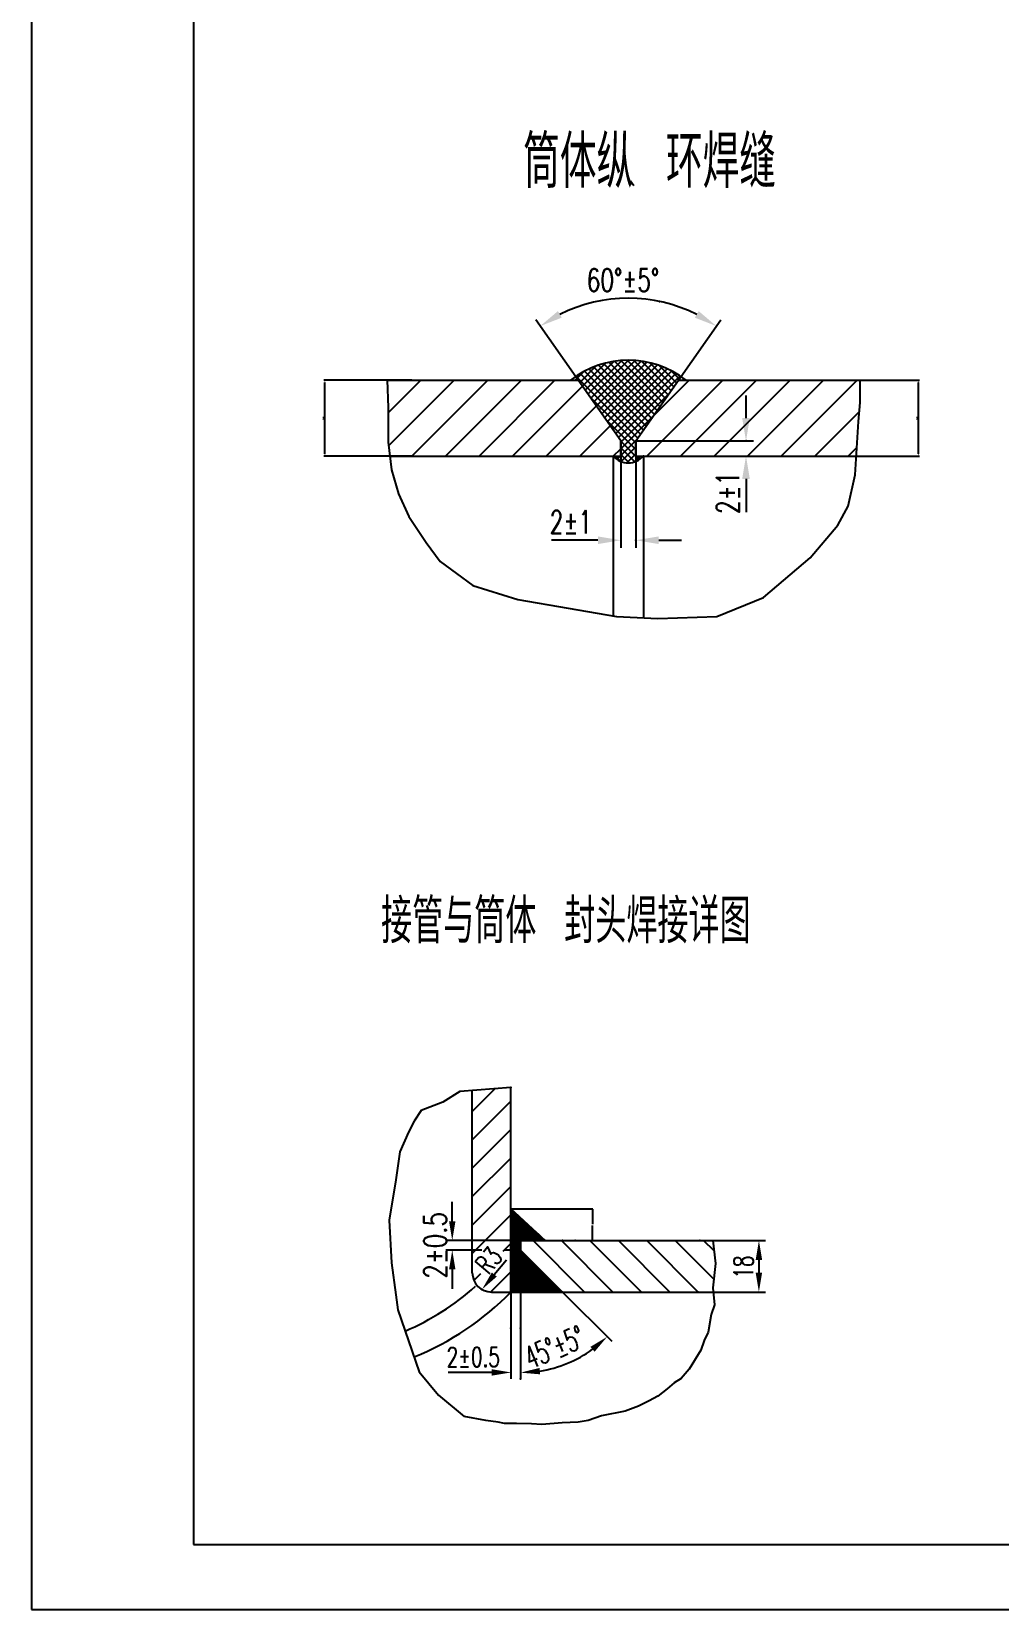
# Model space of a CAD drawing. Header units: millimetres. Extents: x 75358 to 83432, y 78872 to 84574.
# Drawn here: x 75358 to 76791, y 78872 to 81209 of the extents above; entities that cross this region are included whole.
import ezdxf

# ---------------------------------------------------------------- set-up
doc = ezdxf.new("R2010")
doc.units = ezdxf.units.MM
doc.linetypes.add('XX-S', pattern=[0.5, 0.3, -0.2])
for name, color, linetype in [('09图框与明细表层', 4, 'Continuous'), ('1', 1, 'Continuous'), ('DIM', 4, 'Continuous')]:
    doc.layers.add(name, color=color, linetype=linetype)
doc.layers.add('F 短虚线', color=6, linetype='XX-S', lineweight=40)
doc.styles.add('HZTXT', font='TXT.SHX', dxfattribs={"width": 0.75, "bigfont": 'HZTXT'})
doc.styles.get("Standard").update_dxf_attribs({"font": 'arial.ttf'})
doc.dimstyles.new('A', dxfattribs={"dimtxt": 3.5, "dimasz": 3.5, "dimexe": 1.5, "dimexo": 0.0625, "dimgap": 0.09, "dimtad": 1, "dimdec": 4, "dimzin": 0, "dimdsep": 46, "dimtxsty": 'HZTXT', "dimcen": 0.09, "dimclrd": 3, "dimclre": 3, "dimclrt": 3, "dimadec": 0, "dimazin": 0, "dimtol": 1, "dimtp": 2, "dimtm": 2, "dimtfac": 0.571429, "dimtdec": 4, "dimtix": 1, "dimtofl": 0, "dimtmove": 2, "dimatfit": 3, "dimfxl": 1, "dimtolj": 1, "dimtzin": 0, "dimarcsym": 0})
doc.dimstyles.get("Standard").update_dxf_attribs({"dimtxt": 0.18, "dimasz": 0.18, "dimexe": 0.18, "dimexo": 0.0625, "dimgap": 0.09, "dimtad": 0, "dimtih": 1, "dimtoh": 1, "dimdec": 4, "dimzin": 0, "dimdsep": 46, "dimtxsty": 'Standard', "dimcen": 0.09, "dimadec": 0, "dimazin": 0, "dimtfac": 1, "dimtdec": 4, "dimtofl": 0, "dimtmove": 0, "dimatfit": 3, "dimfxl": 1, "dimtolj": 1, "dimtzin": 0, "dimarcsym": 0})

# ---------------------------------------------------------------- blocks, each defined once
blk = doc.blocks.new('*D232')
at = {"layer": 'Defpoints', "color": 0, "transparency": 16777216}
for p in [(76531, 80692.7), (76671.7, 80692.7), (76518, 80580.2)]:
    blk.add_point(p, dxfattribs=at)
at = {"layer": 'DIM', "lineweight": -2, "transparency": 16777216}
for p, q in [((76531.1, 80692.7), (76673.2, 80692.7)), ((76671.7, 80583.7), (76671.7, 80689.2)), ((76518, 80580.2), (76673.2, 80580.2))]:
    blk.add_line(p, q, dxfattribs=at)
at = {"layer": 'DIM', "transparency": 16777216}
for points in [[(76671.1, 80689.2), (76672.3, 80689.2), (76671.7, 80692.7)], [(76671.1, 80583.7), (76672.3, 80583.7), (76671.7, 80580.2)]]:
    blk.add_solid(points, dxfattribs=at)
at = {"layer": 'DIM', "transparency": 16777216, "insert": (76670.1, 80636.4), "char_height": 3, "attachment_point": 5, "rotation": 90, "style": 'HZTXT'}
blk.add_mtext('\\A1;14', dxfattribs=at)
blk = doc.blocks.new('*D233')
at = {"layer": 'Defpoints', "color": 0, "transparency": 16777216}
for p in [(75792.6, 80692.7), (75921.4, 80692.7), (75921.4, 80580.2)]:
    blk.add_point(p, dxfattribs=at)
at = {"layer": 'DIM', "lineweight": -2, "transparency": 16777216}
for p, q in [((75921.3, 80692.7), (75791.1, 80692.7)), ((75792.6, 80583.7), (75792.6, 80689.2)), ((75921.3, 80580.2), (75791.1, 80580.2))]:
    blk.add_line(p, q, dxfattribs=at)
at = {"layer": 'DIM', "transparency": 16777216}
for points in [[(75792, 80689.2), (75793.2, 80689.2), (75792.6, 80692.7)], [(75792, 80583.7), (75793.2, 80583.7), (75792.6, 80580.2)]]:
    blk.add_solid(points, dxfattribs=at)
at = {"layer": 'DIM', "transparency": 16777216, "insert": (75791, 80636.4), "char_height": 3, "attachment_point": 5, "rotation": 90, "style": 'HZTXT'}
blk.add_mtext('\\A1;14', dxfattribs=at)
blk = doc.blocks.new('*D243')
at = {"layer": 'Defpoints', "color": 0, "transparency": 16777216}
for p in [(76068.1, 79465.1), (76118.8, 79418.3), (76188.9, 79418.3)]:
    blk.add_point(p, dxfattribs=at)
at = {"layer": 'DIM', "color": 0, "lineweight": -2, "transparency": 16777216}
for p, q in [((76068.1, 79465.1), (76189.1, 79465.1)), ((76188.9, 79464.9), (76188.9, 79442.7)), ((76188.9, 79418.5), (76188.9, 79440.7)), ((76118.8, 79418.3), (76189.1, 79418.3))]:
    blk.add_line(p, q, dxfattribs=at)
at = {"layer": 'DIM', "color": 0, "transparency": 16777216}
for points in [[(76188.9, 79464.9), (76189, 79464.9), (76188.9, 79465.1)], [(76188.9, 79418.5), (76189, 79418.5), (76188.9, 79418.3)]]:
    blk.add_solid(points, dxfattribs=at)
at = {"layer": 'DIM', "color": 0, "transparency": 16777216, "insert": (76188.9, 79441.7), "char_height": 0.18, "attachment_point": 5}
blk.add_mtext('\\A1;6', dxfattribs=at)

msp = doc.modelspace()

# ---------------------------------------------------------------- hatches: boundary and pattern name
at = {"layer": 'DIM'}
h = msp.add_hatch(dxfattribs=at)
h.set_pattern_fill('ANSI37', color=4, scale=56.247188, style=0)
h.set_pattern_definition([(45, (20584.204, 86294.227), (-4.971596, 4.971596), []), (135, (20584.204, 86294.227), (-4.971596, -4.971596), [])])
h.paths.add_polyline_path([(76163.78666, 80698.13998), (76167.5986, 80692.69597), (76230.61412, 80602.70047), (76230.61412, 80572.38108, 0.1922059215), (76253.113, 80572.38108), (76253.113, 80602.70047), (76316.12853, 80692.69597), (76319.94046, 80698.13998, 0.3085662338)])
h.paths.add_polyline_path([(76167.5986, 80692.69597), (76163.78666, 80698.13998, 0.0166344483), (76156.34916, 80692.69597)])
h.paths.add_polyline_path([(76327.37796, 80692.69597, 0.0166344483), (76319.94046, 80698.13998), (76316.12853, 80692.69597)])
h.paths.add_polyline_path([(76253.113, 80580.20159), (76253.113, 80572.38108, 0.1143502548), (76264.36244, 80580.20159)], flags=16)
h.paths.add_polyline_path([(76219.36469, 80580.20159, 0.1143502548), (76230.61412, 80572.38108), (76230.61412, 80580.20159)], flags=17)
h = msp.add_hatch(dxfattribs=at)
h.set_pattern_fill('ANSI31', color=4, scale=0.952827, angle=90, style=0)
h.set_pattern_definition([(135, (34059.55769, 84464.6812), (-0.08421883582, -0.08421883582), [])])
h.paths.add_polyline_path([(76068.0624, 79418.31733), (76082.35481, 79418.31733), (76118.76439, 79418.31733), (76068.0624, 79465.10507)])
h.paths.add_polyline_path([(76082.35481, 79404.02492), (76082.35481, 79418.31733), (76068.0624, 79418.31733), (76068.0624, 79404.02492)])
h.paths.add_polyline_path([(76068.0624, 79342.09114), (76144.28859, 79342.09114), (76082.35481, 79404.02492), (76068.0624, 79404.02492)])

# ---------------------------------------------------------------- linework, layer by layer
at = {"layer": '09图框与明细表层'}
for p, q in [((75358.19635, 84574.31393), (75358.19635, 78871.91393)), ((75358.19635, 78871.91393), (83431.79635, 78871.91393))]:
    msp.add_line(p, q, dxfattribs=at)
at = {"layer": '09图框与明细表层', "color": 7}
for p, q in [((75598.19635, 84478.31393), (75598.19635, 78967.91393)), ((75598.19635, 78967.91393), (83335.79635, 78967.91393))]:
    msp.add_line(p, q, dxfattribs=at)
at = {"layer": '1', "color": 2, "linetype": 'ByBlock'}
msp.add_line((76244.91581, 80988.00217), (76250.07791, 80981.25717), dxfattribs=at)
at = {"layer": 'DIM', "color": 4}
for p, q in [((76167.5986, 80692.69597), (76105.01414, 80782.07584)), ((76316.12853, 80692.69597), (76378.71298, 80782.07584)), ((75884.72347, 80692.69597), (76167.5986, 80692.69597)), ((75884.72347, 80692.69597), (75886.28753, 80652.04897)), ((75886.28753, 80644.54408), (75934.43943, 80692.69597)), ((75886.95955, 80595.50014), (75984.15539, 80692.69597)), ((75921.37697, 80580.20159), (76033.87134, 80692.69597)), ((75971.09293, 80580.20159), (76083.5873, 80692.69597)), ((76020.80889, 80580.20159), (76133.30326, 80692.69597)), ((76070.52485, 80580.20159), (76173.94937, 80683.62612)), ((76230.61412, 80602.70047), (76167.5986, 80692.69597)), ((76253.113, 80602.70047), (76316.12853, 80692.69597)), ((76269.38869, 80580.20159), (76381.88306, 80692.69597)), ((76278.66817, 80639.19704), (76332.1671, 80692.69597)), ((76316.12853, 80692.69597), (76585.41426, 80692.69597)), ((76319.10465, 80580.20159), (76431.59902, 80692.69597)), ((76368.82061, 80580.20159), (76481.31498, 80692.69597)), ((76418.53657, 80580.20159), (76531.03094, 80692.69597)), ((76468.25253, 80580.20159), (76580.7469, 80692.69597)), ((76562.56031, 80674.50938), (76580.7469, 80692.69597)), ((76585.41426, 80659.72549), (76585.41426, 80692.99057)), ((76416.16169, 80636.44878), (76416.16169, 80670.19709)), ((76582.85344, 80631.5782), (76585.41426, 80659.72549)), ((75886.28753, 80652.04897), (75886.28753, 80600.87202)), ((76120.24081, 80580.20159), (76194.42422, 80654.38501)), ((76517.96849, 80580.20159), (76584.20542, 80646.43853)), ((76577.73155, 80552.25388), (76582.85344, 80631.5782)), ((76169.95677, 80580.20159), (76214.89907, 80625.14389)), ((75886.28753, 80600.87202), (75891.40929, 80559.93041)), ((76219.67273, 80580.20159), (76230.61412, 80591.14299)), ((76230.61412, 80602.70047), (76230.61412, 80444.33084)), ((76230.61412, 80580.20159), (76230.61412, 80602.70047)), ((76253.113, 80602.70047), (76427.41113, 80602.70047)), ((76253.113, 80602.70047), (76253.113, 80444.33084)), ((76253.113, 80580.20159), (76253.113, 80602.70047)), ((76567.68445, 80580.20159), (76580.35418, 80592.87133)), ((75888.87339, 80580.20159), (76230.61412, 80580.20159)), ((76219.36469, 80580.20159), (76219.36469, 80343.31367)), ((76253.113, 80580.20159), (76579.53611, 80580.20159)), ((76264.36244, 80580.20159), (76427.41113, 80580.20159)), ((76264.36244, 80580.20159), (76264.36244, 80340.76151)), ((75891.40929, 80559.93041), (75901.65294, 80524.10651)), ((76416.16169, 80546.45328), (76416.16169, 80496.99245)), ((76567.4879, 80506.19457), (76577.73155, 80552.25388)), ((75901.65294, 80524.10651), (75917.01835, 80490.84151)), ((76552.1225, 80478.04727), (76567.4879, 80506.19457)), ((75917.01835, 80490.84151), (75942.62741, 80452.4588)), ((76511.14803, 80429.42914), (76552.1225, 80478.04727)), ((75942.62741, 80452.4588), (75963.11458, 80424.31143)), ((76196.86581, 80455.58028), (76128.3309, 80455.58028)), ((76286.86131, 80455.58028), (76320.60962, 80455.58028)), ((75963.11458, 80424.31143), (76011.77174, 80388.48761)), ((76442.00369, 80370.57567), (76511.14803, 80429.42914)), ((76011.77174, 80388.48761), (76078.35527, 80368.01677)), ((76078.35527, 80368.01677), (76152.62149, 80355.22253)), ((76152.62149, 80355.22253), (76224.32677, 80342.4283)), ((76372.85923, 80342.4283), (76442.00369, 80370.57567)), ((76224.32677, 80342.4283), (76285.78854, 80339.86948)), ((76285.78854, 80339.86948), (76372.85923, 80342.4283)), ((75992.32082, 79639.16986), (75967.00758, 79623.36179)), ((76068.0624, 79645.24756), (75992.32082, 79639.16986)), ((76010.89276, 79609.64047), (76044.61867, 79643.36638)), ((76010.89276, 79370.67596), (76010.89276, 79640.66012)), ((76068.0624, 79342.09114), (76068.0624, 79645.24756)), ((75935.36603, 79610.71533), (75924.94175, 79595.27741)), ((75967.00758, 79623.36179), (75935.36603, 79610.71533)), ((76010.89276, 79567.53105), (76068.0624, 79624.70069)), ((75924.94175, 79595.27741), (75916.22679, 79578.95017)), ((76010.89276, 79525.42163), (76068.0624, 79582.59128)), ((76068.0624, 79418.31733), (76068.0624, 79602.89031)), ((75916.22679, 79578.95017), (75903.72448, 79549.57878)), ((75903.72448, 79549.57878), (75897.39617, 79508.47779)), ((76010.89276, 79483.31222), (76068.0624, 79540.48186)), ((75897.39617, 79508.47779), (75887.90371, 79448.4071)), ((76010.89276, 79441.2028), (76068.0624, 79498.37244)), ((75981.18035, 79446.90215), (75981.18035, 79475.48697)), ((76068.0624, 79465.10507), (76118.76439, 79418.31733)), ((75887.90371, 79448.4071), (75891.06786, 79385.1748)), ((76010.89276, 79399.09338), (76068.0624, 79456.26302)), ((76082.35481, 79418.31733), (75971.65208, 79418.31733)), ((76068.0624, 79418.31733), (76367.19817, 79418.31733)), ((76082.35481, 79418.31733), (76082.35481, 79404.02492)), ((76177.02073, 79342.09114), (76100.79454, 79418.31733)), ((76219.13015, 79342.09114), (76142.90396, 79418.31733)), ((76261.23957, 79342.09114), (76185.01338, 79418.31733)), ((76303.34898, 79342.09114), (76227.12279, 79418.31733)), ((76345.4584, 79342.09114), (76269.23221, 79418.31733)), ((76295.44353, 79418.36666), (76367.19294, 79418.36666)), ((76368.48376, 79361.1752), (76311.34163, 79418.31733)), ((76368.82747, 79402.94091), (76353.45105, 79418.31733)), ((76354.44923, 79418.26799), (76444.79731, 79418.26799)), ((76367.19294, 79418.36666), (76370.80032, 79384.32219)), ((76024.80894, 79404.02492), (75971.65208, 79404.02492)), ((76056.60987, 79402.70107), (76068.0624, 79414.1536)), ((76082.35481, 79404.02492), (76057.93371, 79404.02492)), ((76082.35481, 79404.02492), (76144.28859, 79342.09114)), ((75891.06786, 79385.1748), (75897.39617, 79337.75057)), ((75981.18035, 79375.44009), (75981.18035, 79346.85527)), ((76013.24029, 79359.3315), (76023.54234, 79369.63354)), ((76038.14063, 79342.12242), (76068.0624, 79372.04419)), ((76043.41443, 79367.94097), (76061.63438, 79389.96653)), ((76370.80032, 79384.32219), (76367.2034, 79348.38193)), ((76435.26904, 79389.68317), (76435.26904, 79370.67596)), ((76367.2034, 79348.38193), (76369.60135, 79323.22379)), ((75897.39617, 79337.75057), (75900.56033, 79315.61926)), ((76039.47758, 79342.09114), (76367.80301, 79342.09114)), ((76068.0624, 79342.09114), (76068.0624, 79213.40493)), ((76082.35481, 79342.09114), (76082.35481, 79213.40493)), ((76122.32819, 79342.09114), (76267.36936, 79342.09114)), ((76144.28859, 79342.09114), (76217.32871, 79269.05101)), ((76209.06972, 79342.09114), (76444.79731, 79342.09114)), ((76295.44353, 79342.09114), (76367.80301, 79342.09114)), ((76369.60135, 79323.22379), (76364.80545, 79308.84768)), ((75900.56033, 79315.61926), (75932.20188, 79223.93243)), ((76364.80545, 79308.84768), (76360.00966, 79282.49145)), ((76360.00966, 79282.49145), (76354.01479, 79270.51139)), ((76349.21889, 79256.13529), (76331.9799, 79227.88784)), ((76354.01479, 79270.51139), (76349.21889, 79256.13529)), ((75932.20188, 79223.93243), (75960.67927, 79189.15466)), ((76039.47758, 79222.93321), (75975.01856, 79222.93321)), ((76309.74515, 79207.37984), (76299.48289, 79198.83485)), ((76320.00729, 79214.21582), (76309.74515, 79207.37984)), ((76331.9799, 79227.88784), (76320.00729, 79214.21582)), ((75960.67927, 79189.15466), (75998.64914, 79157.53851)), ((76285.79992, 79187.72635), (76272.97202, 79180.8903)), ((76299.48289, 79198.83485), (76285.79992, 79187.72635)), ((76237.05419, 79165.50934), (76201.99154, 79158.67329)), ((76256.72352, 79173.19982), (76237.05419, 79165.50934)), ((76272.97202, 79180.8903), (76256.72352, 79173.19982)), ((76030.95427, 79151.83732), (75998.64914, 79157.53851)), ((76048.91324, 79149.2738), (76030.95427, 79151.83732)), ((76058.3202, 79147.56479), (76048.91324, 79149.2738)), ((76076.27918, 79147.56479), (76058.3202, 79147.56479)), ((76098.51404, 79146.71035), (76076.27918, 79147.56479)), ((76113.90737, 79145.85584), (76098.51404, 79146.71035)), ((76143.83895, 79148.41929), (76113.90737, 79145.85584)), ((76167.78417, 79149.2738), (76143.83895, 79148.41929)), ((76182.32232, 79151.83732), (76167.78417, 79149.2738)), ((76201.99154, 79158.67329), (76182.32232, 79151.83732))]:
    msp.add_line(p, q, dxfattribs=at)
for centre, radius, start, end in [((76241.86356, 80586.63461), 227.34025, 63.51330012, 116.48669988), ((76241.86356, 80583.6703), 138.56157, 51.89109798, 128.10890202), ((76241.86356, 80600.564), 30.34513, 222.14638447, 317.85361553), ((76039.47758, 79370.67596), 28.58482, 180, 270), ((75761.23305, 79635.6319), 382.07694, 293.13850332, 311.75012537), ((75767.40731, 79635.6319), 420.19003, 291.96898623, 315.68597135), ((76082.35481, 79404.02492), 181.35365, 279.04029062, 305.95970938)]:
    msp.add_arc(centre, radius, start, end, dxfattribs=at)
for p in [(76287.83575, 80809.27815), (76167.5986, 80692.69597), (76316.12853, 80692.69597), (76230.61412, 80602.70047), (76230.61412, 80602.70047), (76253.113, 80602.70047), (76253.113, 80602.70047), (76253.113, 80602.70047), (76416.16169, 80602.70047), (76264.36244, 80580.20159), (76253.113, 80455.58028), (76068.0624, 79645.24756), (76068.0624, 79645.24756), (76068.0624, 79418.31733), (76082.35481, 79418.31733), (76099.42748, 79418.31733), (76099.42748, 79418.31733), (76099.42748, 79418.31733), (76144.28859, 79418.31733), (76163.34514, 79418.31733), (76347.57693, 79418.36666), (76347.57693, 79418.26799), (75981.18035, 79404.02492), (76082.35481, 79404.02492), (76082.35481, 79404.02492), (76025.19449, 79345.9154), (76068.0624, 79342.09114), (76068.0624, 79342.09114), (76082.35481, 79342.09114), (76122.32819, 79342.09114), (76144.28859, 79342.09114), (76345.19799, 79342.09114), (76068.0624, 79288.52733), (76082.35481, 79288.52733), (76068.0624, 79222.93321), (76082.35481, 79213.40493)]:
    msp.add_point(p, dxfattribs=at)
for points in [[(76143.34739, 80785.27849), (76137.59675, 80794.947), (76111.46655, 80772.86084)], [(76346.13037, 80794.947), (76340.37973, 80785.27849), (76372.26057, 80772.86084)], [(76410.53697, 80636.44878), (76421.78641, 80636.44878), (76416.16169, 80602.70047)], [(76410.53697, 80546.45328), (76421.78641, 80546.45328), (76416.16169, 80580.20159)], [(76196.86581, 80461.205), (76196.86581, 80449.95556), (76230.61412, 80455.58028)], [(76286.86131, 80461.205), (76286.86131, 80449.95556), (76253.113, 80455.58028)], [(75976.41621, 79446.90215), (75985.94449, 79446.90215), (75981.18035, 79418.31733)], [(76430.5049, 79389.68317), (76440.03317, 79389.68317), (76435.26904, 79418.26799)], [(75976.41621, 79375.44009), (75985.94449, 79375.44009), (75981.18035, 79404.02492)], [(76047.08536, 79364.90431), (76039.74351, 79370.97762), (76025.19449, 79345.9154)], [(76430.5049, 79370.67596), (76440.03317, 79370.67596), (76435.26904, 79342.09114)], [(76185.75583, 79260.85557), (76191.9414, 79253.60804), (76210.59121, 79275.78852)], [(76111.22618, 79220.1747), (76110.47526, 79229.67334), (76082.35481, 79222.67126)], [(76039.47758, 79227.69734), (76039.47758, 79218.16907), (76068.0624, 79222.93321)]]:
    msp.add_solid(points, dxfattribs=at)

# ---------------------------------------------------------------- texts
at = {"layer": 'DIM', "color": 4, "style": 'HZTXT', "width": 0.7}
for s, height, p in [('60%%d%%p5%%d', 33.7483126, (76180.27956, 80824.09935)), ('2%%p1', 33.748313, (76125.45857, 80465.70477)), ('2%%p0.5', 28.584821, (75972.85472, 79231.50865))]:
    msp.add_text(s, height=height, dxfattribs=at).set_placement(p)
at = {"layer": 'DIM', "color": 4, "style": 'HZTXT'}
for s, height, rotation, width, p in [('2%%p1', 33.748313, 90, 0.7, (76406.0372, 80494.50281)), ('R3', 28.584821, 49.72479057, 0.7, (76034.67597, 79366.30158)), ('18', 28.584821, 90, 0.7, (76426.69359, 79361.90784)), ('45°±5°', 33.348958, 22.5, 0.6, (76096.89048, 79227.42893))]:
    msp.add_text(s, height=height, rotation=rotation, dxfattribs=dict(at, width=width)).set_placement(p)
at = {"layer": 'DIM', "color": 4, "insert": (75955.93043, 79411.17112), "char_height": 33.348958, "attachment_point": 5, "rotation": 90, "style": 'HZTXT'}
msp.add_mtext('\\A1;2±0.5', dxfattribs=at)
at = {"layer": 'F 短虚线', "style": 'HZTXT', "width": 0.7}
for s, height, p in [('筒体纵 环焊缝', 77.624806, (76086.16334, 80977.3572)), ('接管与筒体 封头焊接详图', 65.7482106, (75875.75456, 79858.65203))]:
    msp.add_text(s, height=height, dxfattribs=at).set_placement(p)

# ---------------------------------------------------------------- dimensions: what is measured, and where the dimension line sits
at = {"layer": 'DIM', "color": 4}
for base, p1, p2, text, dimstyle, override, picture, middle in [((75792.56885, 80692.69597), (75921.37697, 80580.20159), (75921.37697, 80692.69597), '14', 'A', {"dimtxt": 3, "dimclrd": 256, "dimclre": 256, "dimclrt": 256}, '*D233', (75790.97885, 80636.44878)), ((76671.71632, 80692.69597), (76517.96849, 80580.20159), (76531.03094, 80692.69597), '14', 'A', {"dimtxt": 3, "dimclrd": 256, "dimclre": 256, "dimclrt": 256}, '*D232', (76670.12632, 80636.44878)), ((76188.94365, 79418.31733), (76068.0624, 79465.10507), (76118.76439, 79418.31733), '6', 'Standard', {"dimscale": 1, "dimgap": 0.9}, '*D243', (76188.94365, 79441.7112))]:
    dim = msp.add_linear_dim(base=base, p1=p1, p2=p2, angle=90, text=text, dimstyle=dimstyle, override=override, dxfattribs=at)
    dim.commit()
    dim.dimension.update_dxf_attribs({"geometry": picture, "text_midpoint": middle})

doc.saveas('drawing.dxf')
